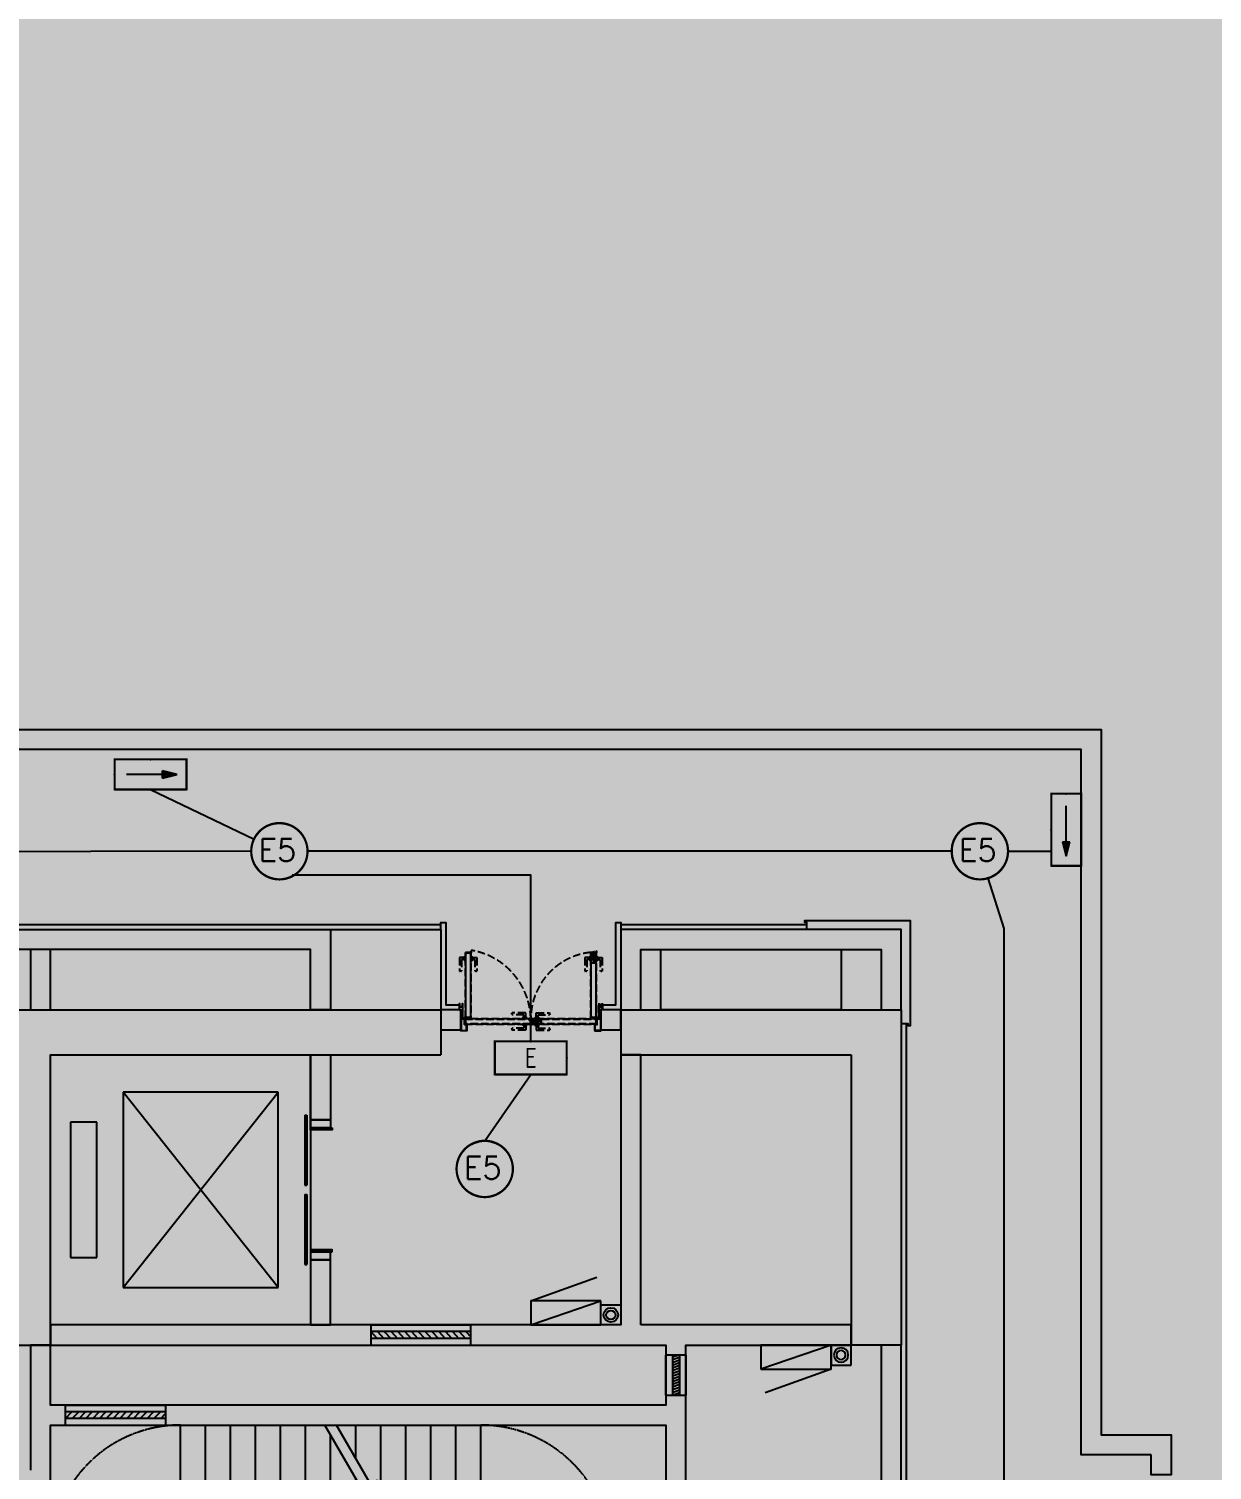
# Model space of a CAD drawing. Extents: x -284868 to 304789, y -137694 to 137894.
# Drawn here: x 141180 to 153005, y -83388 to -68988 of the extents above; entities that cross this region are included whole.
import ezdxf
from ezdxf.enums import TextEntityAlignment as Align

# ---------------------------------------------------------------- set-up
doc = ezdxf.new("R2010")
doc.units = 0
doc.linetypes.add('DASH', pattern=[0.35, 0.25, -0.1])
doc.layers.get('0').update_dxf_attribs({"linetype": 'CONTINUOUS'})
for name, color, linetype in [('0-墙', 4, 'CONTINUOUS'), ('0-建筑柱体', 251, 'CONTINUOUS'), ('0-消防栓(给排水)', 9, 'CONTINUOUS'), ('0-电梯', 3, 'CONTINUOUS'), ('0-窗', 11, 'CONTINUOUS'), ('0-非设计区域', 251, 'CONTINUOUS'), ('1P-DOOR-门扇', 2, 'CONTINUOUS'), ('1P-DP-门套', 2, 'CONTINUOUS'), ('DIM-应急', 1, 'CONTINUOUS'), ('EQUIP-照明', 3, 'CONTINUOUS'), ('P-完成面', 42, 'CONTINUOUS'), ('P-平面楼梯', 3, 'CONTINUOUS'), ('P-门扇', 6, 'CONTINUOUS')]:
    doc.layers.add(name, color=color, linetype=linetype)
doc.styles.add('_TEL_ATTDEF', font='GBENOR', dxfattribs={"width": 0.8, "height": 3, "bigfont": 'GBCBIG'})
doc.styles.add('_TEL_DIM', font='SIMPLEX', dxfattribs={"width": 0.8, "height": 3.5, "bigfont": 'HZTXT'})
pattern_1 = [(45, (-0.1692, 11.7), (-1.12253, 1.12253), []), (135, (-0.1692, 11.7), (-1.12253, -1.12253), [])]
pattern_2 = [(225, (0.1692, 38.3), (1.12253, -1.12253), []), (315, (0.1692, 38.3), (1.12253, 1.12253), [])]

# ---------------------------------------------------------------- blocks, each defined once
blk = doc.blocks.new('sgASGHHHH')
for points in [[(-102879, -897424), (-102646, -897574), (-98746, -897574), (-98746, -897124), (-102996, -897124)], [(-96946, -897574), (-94646, -897574), (-94146, -897124), (-96946, -897124)], [(-94146, -897124), (-94646, -897574), (-94646, -900474), (-94146, -900474)], [(-102646, -900474), (-102646, -897574), (-102879, -897424), (-102996, -897574), (-102996, -900474)]]:
    blk.add_hatch(color=256).paths.add_polyline_path(points)
at = {"color": 4}
for p, q in [((-102996, -897124), (-98746, -897124)), ((-98746, -897124), (-98746, -897574)), ((-96946, -897124), (-94146, -897124)), ((-96946, -897124), (-96946, -897574)), ((-94146, -897124), (-94146, -900474)), ((-102646, -900474), (-102646, -897574)), ((-102646, -897574), (-98746, -897574)), ((-96946, -897574), (-94646, -897574)), ((-94646, -897574), (-94646, -900474)), ((-102996, -900474), (-102646, -900474)), ((-94146, -900474), (-94646, -900474))]:
    blk.add_line(p, q, dxfattribs=at)
blk = doc.blocks.new('$WINLIB2D$00000039')
at = {"color": 0}
for points in [[(-0.5, 0.5), (-0.5, -0.5)], [(0.5, 0.5), (-0.5, 0.5)], [(0.5, -0.5), (0.5, 0.5)], [(-0.5, 0.167), (0.5, 0.167)], [(-0.384, -0.167), (-0.448, 0.167)], [(-0.316, -0.167), (-0.38, 0.167)], [(-0.248, -0.167), (-0.312, 0.167)], [(-0.18, -0.167), (-0.244, 0.167)], [(-0.112, -0.167), (-0.176, 0.167)], [(-0.044, -0.167), (-0.108, 0.167)], [(0.024, -0.167), (-0.04, 0.167)], [(0.092, -0.167), (0.028, 0.167)], [(0.16, -0.167), (0.096, 0.167)], [(0.228, -0.167), (0.164, 0.167)], [(0.296, -0.167), (0.232, 0.167)], [(0.364, -0.167), (0.3, 0.167)], [(0.432, -0.167), (0.368, 0.167)], [(0.5, -0.167), (0.436, 0.167)], [(-0.452, -0.167), (-0.5, 0.084)], [(-0.5, -0.167), (0.5, -0.167)], [(0.5, -0.5), (-0.5, -0.5)]]:
    blk.add_lwpolyline(points, dxfattribs=at)
blk = doc.blocks.new('A$C2E9C7AB1')
blk.add_lwpolyline([(-200, 0), (0, 0), (0, -200), (-200, -200)], close=True)
for radius in [72.3, 45.5]:
    blk.add_circle((-100, -100), radius)
blk = doc.blocks.new('A$C5B4E3DF6')
for p, q in [((0, 240), (-659, 477)), ((-700, 0), (-700, 240)), ((0, 0), (-700, 240)), ((-700, 240), (0, 240)), ((0, 240), (0, 0)), ((0, 0), (-700, 0))]:
    blk.add_line(p, q)
for points in [[(-700, 240), (-541, 498), (-398, 240)], [(-398, 240), (-239, 498), (-96, 240)], [(-700, 0), (-700, 240), (0, 0)]]:
    blk.add_solid(points)
blk = doc.blocks.new('A$C3F6147FC')
at = {"xscale": -1}
blk.add_blockref('A$C5B4E3DF6', (11200, 17550), dxfattribs=at)
at = {"rotation": 180}
blk.add_blockref('A$C2E9C7AB1', (11900, 17550), dxfattribs=at)
at = {"xscale": -1}
for name, p, rotation in [('A$C5B4E3DF6', (14200, 17350), 180), ('A$C2E9C7AB1', (14400, 17350), 270)]:
    blk.add_blockref(name, p, dxfattribs=dict(at, rotation=rotation))
blk = doc.blocks.new('A$C74d47d92')
for p, q in [((-4850, -1240), (-4850, 0)), ((-4850, -1240), (-4850, 0)), ((-4600, -1240), (-4600, 0)), ((-4350, -1240), (-4350, 0)), ((-4100, -1240), (-4100, 0)), ((-3850, -1240), (-3850, 0)), ((-3600, -1240), (-3600, 0)), ((-3060, -603), (-3408, 0)), ((-3350, -1240), (-3350, -100)), ((-2960, -576), (-3293, 0)), ((-3100, -333), (-3100, 0)), ((-2850, -767), (-2850, 0)), ((-2600, -1200), (-2600, 0)), ((-2350, -1240), (-2350, 0)), ((-2100, -1240), (-2100, 0)), ((-1850, -1240), (-1850, 0)), ((-3100, -1240), (-3100, -533)), ((-2880, -555), (-3060, -603)), ((-3052, -761), (-2880, -555)), ((-2880, -714), (-3052, -761)), ((-2542, -1300), (-2880, -714)), ((-2657, -1300), (-2980, -741)), ((-2850, -1240), (-2850, -967)), ((-2692, -1240), (-4910, -1240)), ((-4910, -1240), (-4910, -1560)), ((-1790, -1240), (-2577, -1240)), ((-1790, -1560), (-1790, -1240)), ((-2657, -1300), (-4850, -1300)), ((-2657, -1300), (-4850, -1300)), ((-4850, -1300), (-4850, -1500)), ((-4850, -1500), (-4850, -1300)), ((-1850, -1300), (-2542, -1300)), ((-1850, -1300), (-2542, -1300)), ((-1850, -1500), (-1850, -1300)), ((-1850, -1300), (-1850, -1500)), ((-4910, -1560), (-1790, -1560)), ((-4850, -1500), (-1850, -1500)), ((-4850, -1500), (-1850, -1500)), ((-4850, -1560), (-4850, -2800)), ((-4850, -2800), (-4850, -1560)), ((-4600, -1560), (-4600, -2800)), ((-4350, -1560), (-4350, -2800)), ((-4100, -1560), (-4100, -2800)), ((-3850, -1560), (-3850, -2800)), ((-3600, -1560), (-3600, -2800)), ((-3350, -1560), (-3350, -2800)), ((-3100, -1560), (-3100, -2800)), ((-2850, -1560), (-2850, -2800)), ((-2600, -1560), (-2600, -2800)), ((-2350, -1560), (-2350, -2800)), ((-2100, -1560), (-2100, -2800)), ((-1850, -1560), (-1850, -2800))]:
    blk.add_line(p, q)
at = {"linetype": 'DASH'}
for points in [[(-4850, 0, 0.414214), (-6150, -1300), (-6150, -1500, 0.414214), (-4850, -2800)], [(-1850, 0, -0.414214), (-550, -1300), (-550, -1500, -0.414214), (-1850, -2800)]]:
    blk.add_lwpolyline(points, format="xyb", dxfattribs=at)
for points in [[(-1725, -2150, 0, 0, 0), (-5500, -2150, 0, 0, 0), (-5500, -650, 0, 0, 0), (-3100, -650, 0, 80, 0), (-3400, -650, 0, 0, 0)], [(-1725, -650, 0, 0, 0), (-2850, -650, 0, 80, 0), (-2550, -650, 0, 0, 0)]]:
    blk.add_lwpolyline(points, format="xyseb")
blk = doc.blocks.new('213r5467')
for p, q in [((-90909, -260063), (-90909, -260326)), ((-89559, -260063), (-90909, -260063)), ((-89559, -260326), (-89559, -260063)), ((-90909, -260326), (-89559, -260326)), ((-91209, -260588), (-91209, -262138)), ((-89259, -260588), (-91209, -260588)), ((-91209, -260588), (-89259, -262138)), ((-91209, -262138), (-89259, -260588)), ((-89259, -262138), (-89259, -260588)), ((-91209, -262138), (-89259, -262138))]:
    blk.add_line(p, q)
blk.add_lwpolyline([(-88884, -262463), (-91584, -262463), (-91584, -259863), (-88884, -259863), (-88884, -262463)])
blk = doc.blocks.new('$DORLIB2D$00000127')
at = {"color": 0}
for points in [[(-0.533, 0.795), (-0.533, 0.69)], [(-0.033, 0.795), (-0.533, 0.795)], [(-0.033, 0.795), (-0.033, 0.69)], [(0.533, 0.795), (0.033, 0.795)], [(0.033, 0.795), (0.033, 0.69)], [(0.533, 0.795), (0.533, 0.69)], [(-0.033, 0.69), (-0.533, 0.69)], [(0.533, 0.69), (0.033, 0.69)], [(0.5, 0.5), (-0.5, 0.5)]]:
    blk.add_lwpolyline(points, dxfattribs=at)
blk = doc.blocks.new('A$C612A7C51')
for p, q in [((0, 35), (2, 35)), ((0, 35), (0, -1)), ((2, 35), (2, -1)), ((0, -1), (1, -3))]:
    blk.add_line(p, q)
for centre, radius, start, end in [((1, -7), 5.62, 101.537, 78.463), ((1, -7), 3.75, 100.8677, 85.475), ((3, 0), 3.43, 199.3524, 238.0625)]:
    blk.add_arc(centre, radius, start, end)
blk = doc.blocks.new('A$C46293241')
at = {"layer": '1P-DP-门套'}
h = blk.add_hatch(dxfattribs=at)
h.set_pattern_fill('ANSI37', color=8, scale=0.3, style=0)
h.set_pattern_definition([(45, (-55.7338, 55.9993), (-0.67352, 0.67352), []), (135, (-55.7338, 55.9993), (-0.67352, -0.67352), [])])
h.paths.add_polyline_path([(-44, 58), (-44, 56), (-56, 56), (-56, 58)])
h = blk.add_hatch(dxfattribs=at)
h.set_pattern_fill('ANSI37', color=8, scale=0.3, style=0)
h.set_pattern_definition([(45, (-40.75, 41.9725), (-0.67352, 0.67352), []), (135, (-40.75, 41.9725), (-0.67352, -0.67352), [])])
h.paths.add_polyline_path([(-39, 42), (-41, 42), (-41, 57), (-39, 57)])
at = {"layer": '1P-DP-门套', "color": 8}
for points in [[(-44, 58), (-44, 56), (-56, 56), (-56, 58)], [(-39, 42), (-41, 42), (-41, 57), (-39, 57)]]:
    blk.add_lwpolyline(points, close=True, dxfattribs=at)
at = {"layer": 'P-完成面'}
blk.add_lwpolyline([(-39, 40, 0.238815), (-39, 41), (-39, 58), (-60, 58), (-60, 120), (0, 120), (0, 100), (-1, 100), (-1, 119), (-59, 119), (-59, 59), (-38, 59), (-38, 41, -0.238815), (-38, 40), (-38, 39, 0.238815), (-39, 38), (-39, 1), (-1, 1), (-1, 20), (0, 20), (0, 0), (-40, 0), (-40, 39, -0.238815), (-39, 40), (-39, 40)], format="xyb", dxfattribs=at)
blk.add_lwpolyline([(-3, 114), (-1, 114), (-1, 6), (-3, 6)], close=True, dxfattribs=at)
blk = doc.blocks.new('A$C31043D8C')
at = {"layer": 'P-门扇', "color": 251, "linetype": 'DASH', "ltscale": 300}
for p, q in [((-25, 0), (-25, -6)), ((-25, 0), (25, 0)), ((25, 0), (25, -6)), ((-23, -8), (23, -8)), ((-10, -8), (-10, -55)), ((-5, -60), (122, -60)), ((10, -8), (10, -40)), ((10, -40), (122, -40)), ((127, -45), (127, -55))]:
    blk.add_line(p, q, dxfattribs=at)
for centre, radius, start, end in [((-23, -6), 2, 180, 270), ((-5, -55), 5, 180, 270), ((23, -6), 2, 270, 0), ((122, -45), 5, 0, 90), ((122, -55), 5, 270, 0)]:
    blk.add_arc(centre, radius, start, end, dxfattribs=at)
blk = doc.blocks.new('*U269')
at = {"layer": 'P-门扇', "linetype": 'DASH', "ltscale": 300}
h = blk.add_hatch(dxfattribs=at)
h.set_pattern_fill('ANSI37', color=251, scale=0.5, style=0)
h.set_pattern_definition(pattern_1)
h.paths.add_polyline_path([(2, 12), (2, 42), (0, 42), (0, 12)])
h = blk.add_hatch(dxfattribs=at)
h.set_pattern_fill('ANSI37', color=251, scale=0.2, style=0)
h.set_pattern_definition([(45, (657.35, 55.1438), (-0.449013, 0.449013), []), (135, (657.35, 55.1438), (-0.449013, -0.449013), [])])
h.paths.add_polyline_path([(657, 56), (669, 56), (669, 55), (657, 55)])
at = {"layer": 'P-门扇', "color": 251, "linetype": 'DASH', "ltscale": 300}
for points in [[(655, 58), (655, 1), (1, 1), (1, 11), (3, 11), (3, 24), (2, 24), (2, 12), (0, 12), (0, 0), (655, 0), (655, 57), (671, 57, 0.995191), (671, 58), (653, 58, 0.414214), (653, 57), (653, 55, -0.414214), (652, 54), (1, 54), (1, 43), (3, 43), (3, 24), (2, 24), (2, 42), (0, 42), (0, 55), (652, 55, 0.414214), (652, 55), (652, 57, -0.414214), (653, 58), (671, 58, -1), (671, 56), (657, 56), (657, 57)], [(6, 5), (20, 5), (20, 4), (20, 5), (6, 5, -0.414214), (6, 5), (6, 50, -0.414214), (6, 50), (20, 50), (20, 51), (6, 51, 0.414214), (5, 50), (5, 6, 0.414214), (7, 4), (20, 4)], [(651, 5), (638, 5), (638, 4), (638, 5), (651, 5, 0.414214), (652, 5), (652, 50, 0.414214), (651, 50), (638, 50), (638, 51), (651, 51, -0.414214), (653, 50), (653, 6, -0.414214), (651, 4), (638, 4)]]:
    blk.add_lwpolyline(points, format="xyb", dxfattribs=at)
for points in [[(2, 12), (2, 42), (0, 42), (0, 12)], [(1, 54), (655, 54), (655, 51), (1, 51)], [(1, 4), (655, 4), (655, 1), (1, 1)], [(657, 56), (669, 56), (669, 55), (657, 55)]]:
    blk.add_lwpolyline(points, close=True, dxfattribs=at)
at = {"layer": '1P-DOOR-门扇', "color": 8, "linetype": 'ByBlock', "rotation": 180}
blk.add_blockref('A$C31043D8C', (595, 55), dxfattribs=at)
at = {"layer": '1P-DOOR-门扇', "color": 8, "linetype": 'ByBlock', "xscale": -1}
blk.add_blockref('A$C31043D8C', (595, 0), dxfattribs=at)
blk = doc.blocks.new('*U270')
at = {"layer": 'P-门扇', "linetype": 'DASH', "ltscale": 300}
h = blk.add_hatch(dxfattribs=at)
h.set_pattern_fill('ANSI37', color=251, scale=0.5, style=0)
h.set_pattern_definition(pattern_1)
h.paths.add_polyline_path([(2, 12), (2, 42), (0, 42), (0, 12)])
h = blk.add_hatch(dxfattribs=at)
h.set_pattern_fill('ANSI37', color=251, scale=0.2, style=0)
h.set_pattern_definition([(45, (657.4896, 55.1438), (-0.449013, 0.449013), []), (135, (657.4896, 55.1438), (-0.449013, -0.449013), [])])
h.paths.add_polyline_path([(657, 56), (669, 56), (669, 55), (657, 55)])
at = {"layer": 'P-门扇', "color": 251, "linetype": 'DASH', "ltscale": 300}
for points in [[(655, 58), (655, 1), (1, 1), (1, 11), (3, 11), (3, 24), (2, 24), (2, 12), (0, 12), (0, 0), (656, 0), (656, 57), (671, 57, 0.995191), (671, 58), (653, 58, 0.414214), (653, 57), (653, 55, -0.414214), (652, 54), (1, 54), (1, 43), (3, 43), (3, 24), (2, 24), (2, 42), (0, 42), (0, 55), (652, 55, 0.414214), (652, 55), (652, 57, -0.414214), (653, 58), (671, 58, -1), (671, 56), (657, 56), (657, 57)], [(6, 5), (20, 5), (20, 4), (20, 5), (6, 5, -0.414214), (6, 5), (6, 50, -0.414214), (6, 50), (20, 50), (20, 51), (6, 51, 0.414214), (5, 50), (5, 6, 0.414214), (7, 4), (20, 4)], [(652, 5), (638, 5), (638, 4), (638, 5), (652, 5, 0.414214), (652, 5), (652, 50, 0.414214), (652, 50), (638, 50), (638, 51), (652, 51, -0.414214), (653, 50), (653, 6, -0.414214), (651, 4), (638, 4)]]:
    blk.add_lwpolyline(points, format="xyb", dxfattribs=at)
for points in [[(2, 12), (2, 42), (0, 42), (0, 12)], [(1, 54), (655, 54), (655, 51), (1, 51)], [(1, 4), (655, 4), (655, 1), (1, 1)], [(657, 56), (669, 56), (669, 55), (657, 55)]]:
    blk.add_lwpolyline(points, close=True, dxfattribs=at)
at = {"layer": '1P-DOOR-门扇', "color": 8, "linetype": 'ByBlock', "rotation": 180}
blk.add_blockref('A$C31043D8C', (596, 55), dxfattribs=at)
at = {"layer": '1P-DOOR-门扇', "color": 8, "linetype": 'ByBlock', "xscale": -1}
blk.add_blockref('A$C31043D8C', (596, 0), dxfattribs=at)
blk = doc.blocks.new('A$C0AC0499D')
at = {"layer": 'P-门扇', "color": 251, "linetype": 'DASH', "ltscale": 300}
for p, q in [((0, 6), (-12, 6)), ((-12, 4), (-12, 6)), ((-12, 4), (0, -6)), ((0, -10), (0, 10)), ((0, 10), (3, 10)), ((3, -10), (3, 10)), ((3, 8), (88, 8)), ((88, 8), (88, -8)), ((99, 0), (-14, 0)), ((-4, 0), (0, 0)), ((3, -10), (0, -10)), ((2, 0), (1, 0)), ((3, -8), (88, -8))]:
    blk.add_line(p, q, dxfattribs=at)
blk = doc.blocks.new('A$C6733057F')
at = {"layer": 'P-门扇', "color": 251, "linetype": 'DASH', "ltscale": 300}
blk.add_line((103, -21), (103, 21), dxfattribs=at)
for points in [[(4, 14), (103, 14), (103, -14), (4, -14)], [(4, 12), (101, 12), (101, -13), (4, -13)]]:
    blk.add_lwpolyline(points, dxfattribs=at)
at = {"layer": '1P-DOOR-门扇', "color": 8}
blk.add_blockref('A$C31043D8C', (60, -25), dxfattribs=at)
at = {"layer": 'P-门扇', "color": 251, "linetype": 'DASH', "ltscale": 300, "extrusion": (0, 0, -1), "zscale": -1, "rotation": 180}
blk.add_blockref('A$C0AC0499D', (0, 0), dxfattribs=at)
blk = doc.blocks.new('*U267')
at = {"layer": 'P-门扇', "linetype": 'DASH', "ltscale": 300}
h = blk.add_hatch(dxfattribs=at)
h.set_pattern_fill('ANSI37', color=251, scale=0.5, angle=180, style=0)
h.set_pattern_definition(pattern_2)
h.paths.add_polyline_path([(-2, 38), (-2, 8), (0, 8), (0, 38)])
h = blk.add_hatch(dxfattribs=at)
h.set_pattern_fill('ANSI37', color=251, scale=0.2, angle=180, style=0)
h.set_pattern_definition([(225, (-657.4896, -5.1438), (0.449013, -0.449013), []), (315, (-657.4896, -5.1438), (0.449013, 0.449013), [])])
h.paths.add_polyline_path([(-657, -6), (-669, -6), (-669, -5), (-657, -5)])
at = {"layer": 'P-门扇', "color": 251, "linetype": 'DASH', "ltscale": 300}
for points in [[(-655, -8), (-655, 49), (-1, 49), (-1, 39), (-3, 39), (-3, 26), (-2, 26), (-2, 38), (0, 38), (0, 50), (-656, 50), (-656, -7), (-671, -7, 0.995191), (-671, -8), (-653, -8, 0.414214), (-653, -7), (-653, -5, -0.414214), (-652, -4), (-1, -4), (-1, 7), (-3, 7), (-3, 26), (-2, 26), (-2, 8), (0, 8), (0, -5), (-652, -5, 0.414214), (-652, -5), (-652, -7, -0.414214), (-653, -8), (-671, -8, -1), (-671, -6), (-657, -6), (-657, -7)], [(-652, 45), (-638, 45), (-638, 46), (-638, 45), (-652, 45, 0.414214), (-652, 45), (-652, 0, 0.414214), (-652, 0), (-638, 0), (-638, -1), (-652, -1, -0.414214), (-653, 0), (-653, 44, -0.414214), (-651, 46), (-638, 46)], [(-6, 45), (-20, 45), (-20, 46), (-20, 45), (-6, 45, -0.414214), (-6, 45), (-6, 0, -0.414214), (-6, 0), (-20, 0), (-20, -1), (-6, -1, 0.414214), (-5, 0), (-5, 44, 0.414214), (-7, 46), (-20, 46)]]:
    blk.add_lwpolyline(points, format="xyb", dxfattribs=at)
for points in [[(-1, 46), (-655, 46), (-655, 49), (-1, 49)], [(-2, 38), (-2, 8), (0, 8), (0, 38)], [(-657, -6), (-669, -6), (-669, -5), (-657, -5)], [(-1, -4), (-655, -4), (-655, -1), (-1, -1)]]:
    blk.add_lwpolyline(points, close=True, dxfattribs=at)
blk.add_blockref('A$C6733057F', (-656, 20), dxfattribs=at)
at = {"layer": 'P-门扇', "color": 251, "linetype": 'DASH', "ltscale": 300, "extrusion": (0, 0, -1), "zscale": -1, "rotation": 180}
blk.add_blockref('A$C31043D8C', (596, 50), dxfattribs=at)
blk = doc.blocks.new('*U268')
at = {"layer": 'P-门扇', "linetype": 'DASH', "ltscale": 300}
h = blk.add_hatch(dxfattribs=at)
h.set_pattern_fill('ANSI37', color=251, scale=0.5, angle=180, style=0)
h.set_pattern_definition(pattern_2)
h.paths.add_polyline_path([(-2, 38), (-2, 8), (0, 8), (0, 38)])
h = blk.add_hatch(dxfattribs=at)
h.set_pattern_fill('ANSI37', color=251, scale=0.2, angle=180, style=0)
h.set_pattern_definition([(225, (-657.35, -5.1438), (0.449013, -0.449013), []), (315, (-657.35, -5.1438), (0.449013, 0.449013), [])])
h.paths.add_polyline_path([(-657, -6), (-669, -6), (-669, -5), (-657, -5)])
at = {"layer": 'P-门扇', "color": 251, "linetype": 'DASH', "ltscale": 300}
for points in [[(-655, -8), (-655, 49), (-1, 49), (-1, 39), (-3, 39), (-3, 26), (-2, 26), (-2, 38), (0, 38), (0, 50), (-655, 50), (-655, -7), (-671, -7, 0.995191), (-671, -8), (-653, -8, 0.414214), (-653, -7), (-653, -5, -0.414214), (-652, -4), (-1, -4), (-1, 7), (-3, 7), (-3, 26), (-2, 26), (-2, 8), (0, 8), (0, -5), (-652, -5, 0.414214), (-652, -5), (-652, -7, -0.414214), (-653, -8), (-671, -8, -1), (-671, -6), (-657, -6), (-657, -7)], [(-651, 45), (-638, 45), (-638, 46), (-638, 45), (-651, 45, 0.414214), (-652, 45), (-652, 0, 0.414214), (-651, 0), (-638, 0), (-638, -1), (-651, -1, -0.414214), (-653, 0), (-653, 44, -0.414214), (-651, 46), (-638, 46)], [(-6, 45), (-20, 45), (-20, 46), (-20, 45), (-6, 45, -0.414214), (-6, 45), (-6, 0, -0.414214), (-6, 0), (-20, 0), (-20, -1), (-6, -1, 0.414214), (-5, 0), (-5, 44, 0.414214), (-7, 46), (-20, 46)]]:
    blk.add_lwpolyline(points, format="xyb", dxfattribs=at)
for points in [[(-1, 46), (-655, 46), (-655, 49), (-1, 49)], [(-2, 38), (-2, 8), (0, 8), (0, 38)], [(-657, -6), (-669, -6), (-669, -5), (-657, -5)], [(-1, -4), (-655, -4), (-655, -1), (-1, -1)]]:
    blk.add_lwpolyline(points, close=True, dxfattribs=at)
blk.add_blockref('A$C6733057F', (-655, 20), dxfattribs=at)
at = {"layer": 'P-门扇', "color": 251, "linetype": 'DASH', "ltscale": 300, "extrusion": (0, 0, -1), "zscale": -1, "rotation": 180}
blk.add_blockref('A$C31043D8C', (595, 50), dxfattribs=at)
blk = doc.blocks.new('A$C18060901')
at = {"layer": 'P-完成面'}
for points in [[(0, 200), (0, 0), (80, 0), (80, 200)], [(80, -15), (100, -15), (100, 200), (80, 200)], [(1320, -15), (1300, -15), (1300, 200), (1320, 200)], [(1400, 200), (1400, 0), (1320, 0), (1320, 200)]]:
    blk.add_lwpolyline(points, close=True, dxfattribs=at)
blk = doc.blocks.new('$equip_U$00000112(caizejiong)')
at = {"color": 3, "const_width": 0.03}
blk.add_lwpolyline([(0.006, 0.375, -1), (0.006, -0.375, -1), (0.006, 0.375, -0.9514)], format="xyb", dxfattribs=at)
blk.add_circle((0.006, 0), 0.375)
for p in [(0.006, 0.375), (-0.369, 0), (0.381, 0), (0.006, -0.375)]:
    blk.add_point(p)
at = {"color": 7, "style": '_TEL_DIM'}
blk.add_attdef('$TEXT$', text='', height=0.3, dxfattribs=at).set_placement((-0.02, 0.016), align=Align.MIDDLE_CENTER)
at = {"color": 7, "style": '_TEL_DIM', "flags": 1}
for tag in ['A', 'REMARK']:
    blk.add_attdef(tag, text='', height=0.00002, dxfattribs=at).set_placement((0, 0), align=Align.MIDDLE_CENTER)
blk = doc.blocks.new('$equip$00002541')
blk.add_hatch(color=256).paths.add_polyline_path([(-0.24, 0.372), (-0.528, 0.3), (-0.24, 0.228)])
for p, q in [((-0.72, 0.6), (-0.72, 0)), ((0.72, 0.6), (-0.72, 0.6)), ((0.72, 0), (0.72, 0.6)), ((-0.24, 0.372), (-0.528, 0.3)), ((-0.528, 0.3), (-0.24, 0.228)), ((-0.24, 0.372), (-0.24, 0.228)), ((-0.72, 0), (0.72, 0))]:
    blk.add_line(p, q)
at = {"color": 7}
blk.add_line((-0.48, 0.3), (0.48, 0.3), dxfattribs=at)
at = {"const_width": 0.04}
blk.add_lwpolyline([(-0.72, 0.6), (-0.72, 0), (0.72, 0), (0.72, 0.6), (-0.72, 0.6), (-0.72, 0)], dxfattribs=at)
for p in [(0, 0.6), (-0.72, 0.3), (0.72, 0.3), (0, 0)]:
    blk.add_point(p)
at = {"color": 7, "style": '_TEL_DIM', "flags": 1}
blk.add_attdef('A', text='', height=0.00002, dxfattribs=at).set_placement((0, 0), align=Align.MIDDLE_CENTER)
blk = doc.blocks.new('$equip$00002534')
for p, q in [((-0.72, 0.66), (-0.72, 0)), ((0.72, 0.66), (-0.72, 0.66)), ((0.72, 0), (0.72, 0.66)), ((-0.72, 0), (0.72, 0))]:
    blk.add_line(p, q)
at = {"const_width": 0.04}
blk.add_lwpolyline([(-0.72, 0.66), (-0.72, 0), (0.72, 0), (0.72, 0.66), (-0.72, 0.66), (-0.72, 0)], dxfattribs=at)
for p in [(0, 0.66), (-0.72, 0.33), (0.72, 0.33), (0, 0)]:
    blk.add_point(p)
at = {"color": 7, "style": '_TEL_DIM'}
blk.add_attdef('$TEXT$', text='', height=0.4, dxfattribs=at).set_placement((0, 0.33), align=Align.MIDDLE_CENTER)
at = {"color": 7, "style": '_TEL_DIM', "flags": 1}
blk.add_attdef('A', text='', height=0.00002, dxfattribs=at).set_placement((0, 0), align=Align.MIDDLE_CENTER)

msp = doc.modelspace()

# ---------------------------------------------------------------- hatches: boundary and pattern name
at = {"layer": '0-非设计区域', "ltscale": 3}
h = msp.add_hatch(dxfattribs=at)
h.set_pattern_fill('ANGLE', color=256, scale=100)
h.set_pattern_definition([(0, (-290154.35, 278012.8), (0, 698.5), [508, -190.5]), (90, (-290154.35, 278012.8), (-698.5, 4e-14), [508, -190.5])])
h.paths.add_polyline_path([(135496, -67386), (135496, -75488), (133196, -75488), (133196, -94382), (134996, -94382), (134996, -95588), (144596, -95588), (144596, -99388), (141046, -99388), (141046, -99688), (134996, -99688), (134996, -103688), (143996, -103688), (143996, -106368), (149296, -106368), (149296, -117136), (150146, -117136), (150146, -118589), (161147, -118589), (161147, -65088), (150146, -65088), (150146, -67386), (148646, -67386), (148646, -65088), (136146, -65088), (136146, -67386)])

# ---------------------------------------------------------------- linework, layer by layer
at = {"layer": '0-墙', "ltscale": 3}
msp.add_lwpolyline([(152396, -83236), (151696, -83236), (151696, -76188), (137496, -76188), (137496, -75488), (137296, -75488), (137296, -75288), (137696, -75288), (137696, -75988), (151896, -75988), (151896, -83036), (152596, -83036), (152596, -83436), (152396, -83436), (152396, -83236)], dxfattribs=at)
at = {"layer": '0-墙'}
for points in [[(138021, -77988), (144196, -77988), (144196, -78788), (143996, -78788), (143996, -78188), (138021, -78188)], [(141396, -78188), (141196, -78188), (141196, -78788), (141396, -78788)], [(145296, -78988), (145496, -78988), (145496, -78788), (145296, -78788)], [(146896, -78988), (147096, -78988), (147096, -78788), (146896, -78788)], [(143996, -79238), (144196, -79238), (144196, -79888), (143996, -79888)], [(143996, -81938), (144196, -81938), (144196, -81288), (143996, -81288)], [(149696, -82138), (149696, -83638), (149896, -83638), (149896, -82138)]]:
    msp.add_lwpolyline(points, close=True, dxfattribs=at)
for points in [[(149896, -78788), (149896, -77988), (147096, -77988), (147096, -78788), (147296, -78788), (147296, -78188), (149696, -78188), (149696, -78788), (149896, -78788)], [(147296, -81938), (147296, -79238), (147096, -79238), (147096, -81938), (141396, -81938), (141396, -82138), (147546, -82138), (147546, -82738), (141396, -82738), (141396, -82138), (141196, -82138), (141196, -83388)], [(147746, -83638), (147746, -82138), (149396, -82138), (149396, -81938), (147296, -81938)], [(141396, -85738), (141396, -82938), (147546, -82938), (147546, -83638)]]:
    msp.add_lwpolyline(points, dxfattribs=at)
at = {"layer": '0-墙', "color": 251}
msp.add_lwpolyline([(147496, -78188), (149296, -78188), (149296, -78788), (147496, -78788)], close=True, dxfattribs=at)
for points in [[(141396, -78788), (141396, -78188), (141605, -78351), (143996, -78188)], [(147496, -78788), (147496, -78188), (147705, -78351), (149296, -78188)], [(147296, -81938), (147296, -79238), (147505, -79401), (149396, -79238)], [(141396, -82738), (141396, -82138), (141495, -82301), (145046, -82138)]]:
    msp.add_solid(points, dxfattribs=at)
at = {"layer": 'DIM-应急'}
for points in [[(142397, -76588), (143430, -77083)], [(143403, -77205), (136985, -77217)], [(150403, -77205), (143965, -77205)], [(150965, -77205), (151396, -77205)], [(146196, -79105), (146196, -77445), (143811, -77445)], [(150925, -83578), (150925, -77976), (150768, -77473)], [(145736, -80098), (146196, -79435)]]:
    msp.add_lwpolyline(points, dxfattribs=at)
at = {"layer": 'P-完成面'}
for points in [[(148956, -77988), (148956, -77918), (148936, -77918), (148936, -77898), (149986, -77898), (149986, -78948), (149966, -78948), (149966, -78928), (149896, -78928)], [(138126, -77938), (145296, -77938)], [(144196, -77988), (145296, -77988), (145296, -78788)], [(145296, -77988), (145296, -77918), (145346, -77918), (145346, -78738), (145481, -78738)], [(146911, -78738), (147046, -78738), (147046, -77918), (147096, -77918), (147096, -77988)], [(147096, -77938), (148956, -77938)], [(145496, -78878), (145516, -78878), (145516, -78728), (145511, -78728), (145511, -78758), (145486, -78758), (145486, -78728), (145481, -78728), (145481, -78788), (145483, -78788), (145483, -78730), (145485, -78730), (145485, -78760), (145513, -78760), (145513, -78730), (145515, -78730), (145515, -78877), (145496, -78877), (145496, -78878)], [(146896, -78878), (146876, -78878), (146876, -78728), (146881, -78728), (146881, -78758), (146906, -78758), (146906, -78728), (146911, -78728), (146911, -78788), (146910, -78788), (146910, -78730), (146908, -78730), (146908, -78760), (146880, -78760), (146880, -78730), (146878, -78730), (146878, -78877), (146896, -78877), (146896, -78878)], [(149946, -78928), (149946, -83663)]]:
    msp.add_lwpolyline(points, dxfattribs=at)
at = {"layer": 'P-门扇', "color": 251, "linetype": 'DASH', "ltscale": 300}
for centre, radius, start, end in [((145486, -78896), 710, 1.4527, 80.7299), ((146864, -78880), 668, 96.1813, 179.8761)]:
    msp.add_arc(centre, radius, start, end, dxfattribs=at)

# ---------------------------------------------------------------- block references
at = {"xscale": -1, "rotation": 90}
msp.add_blockref('A$C18060901', (144196, -79888), dxfattribs=at)
at = {"layer": '0-建筑柱体'}
msp.add_blockref('sgASGHHHH', (244042, 818336), dxfattribs=at)
at = {"layer": '0-消防栓(给排水)', "color": 0}
msp.add_blockref('A$C3F6147FC', (134996, -99488), dxfattribs=at)
at = {"layer": '0-电梯', "rotation": 90}
msp.add_blockref('213r5467', (-118467, 9646), dxfattribs=at)
at = {"layer": '0-窗', "xscale": -1000, "zscale": -1000}
for p, yscale in [((145096, -82038), -200), ((142046, -82838), 200)]:
    msp.add_blockref('$WINLIB2D$00000039', p, dxfattribs=dict(at, yscale=yscale))
at = {"layer": '0-窗', "xscale": 400, "yscale": 200, "zscale": 400, "rotation": 270.0000000000167}
msp.add_blockref('$WINLIB2D$00000039', (147647, -82438), dxfattribs=at)
at = {"layer": 'EQUIP-照明', "xscale": 500, "yscale": 500, "zscale": 500}
for p, rotation in [((142397, -76288), 180), ((151696, -76990), 90)]:
    msp.add_blockref('$equip$00002541', p, dxfattribs=dict(at, rotation=rotation))
at = {"layer": 'EQUIP-照明', "xscale": 750, "yscale": 750, "zscale": 750}
for p in [(143679, -77205), (150679, -77205), (145731, -80379)]:
    msp.add_blockref('$equip_U$00000112(caizejiong)', p, dxfattribs=at).add_auto_attribs({'$TEXT$': 'E5'})
at = {"layer": 'EQUIP-照明'}
ref = msp.add_blockref('$equip$00002534', (146196, -79105), dxfattribs=dict(at, xscale=500, yscale=500, zscale=500, rotation=180))
ref.add_attrib('$TEXT$', 'E', dxfattribs={"layer": '0', "color": 7, "height": 200, "style": '_TEL_ATTDEF'}).set_placement((146196, -79270), align=Align.MIDDLE_CENTER)
at = {"layer": 'P-完成面', "rotation": 180}
msp.add_blockref('A$C46293241', (145496, -78878), dxfattribs=at)
at = {"layer": 'P-完成面', "extrusion": (0, 0, -1), "zscale": -1, "rotation": 180}
msp.add_blockref('A$C46293241', (-146896, -78878), dxfattribs=at)
at = {"layer": 'P-平面楼梯', "ltscale": 3}
msp.add_blockref('A$C74d47d92', (147546, -82938), dxfattribs=at)
at = {"layer": 'P-门扇', "xscale": -1}
for name, p, rotation in [('*U269', (145543, -78872), 270), ('*U268', (146845, -78872), 90), ('A$C612A7C51', (145536, -78878), 180)]:
    msp.add_blockref(name, p, dxfattribs=dict(at, rotation=rotation))
at = {"layer": 'P-门扇', "color": 8, "linetype": 'DASH', "xscale": -1, "rotation": 180}
for name, p in [('*U270', (145539, -78878)), ('*U267', (146854, -78883))]:
    msp.add_blockref(name, p, dxfattribs=at)
at = {"layer": 'P-门扇', "rotation": 180}
msp.add_blockref('A$C612A7C51', (146857, -78878), dxfattribs=at)
at = {"layer": 'P-门扇', "xscale": 1400, "yscale": 200, "zscale": 1400, "rotation": 89.99999999999073}
msp.add_blockref('$DORLIB2D$00000127', (144096, -80588), dxfattribs=at)

doc.saveas('drawing.dxf')
